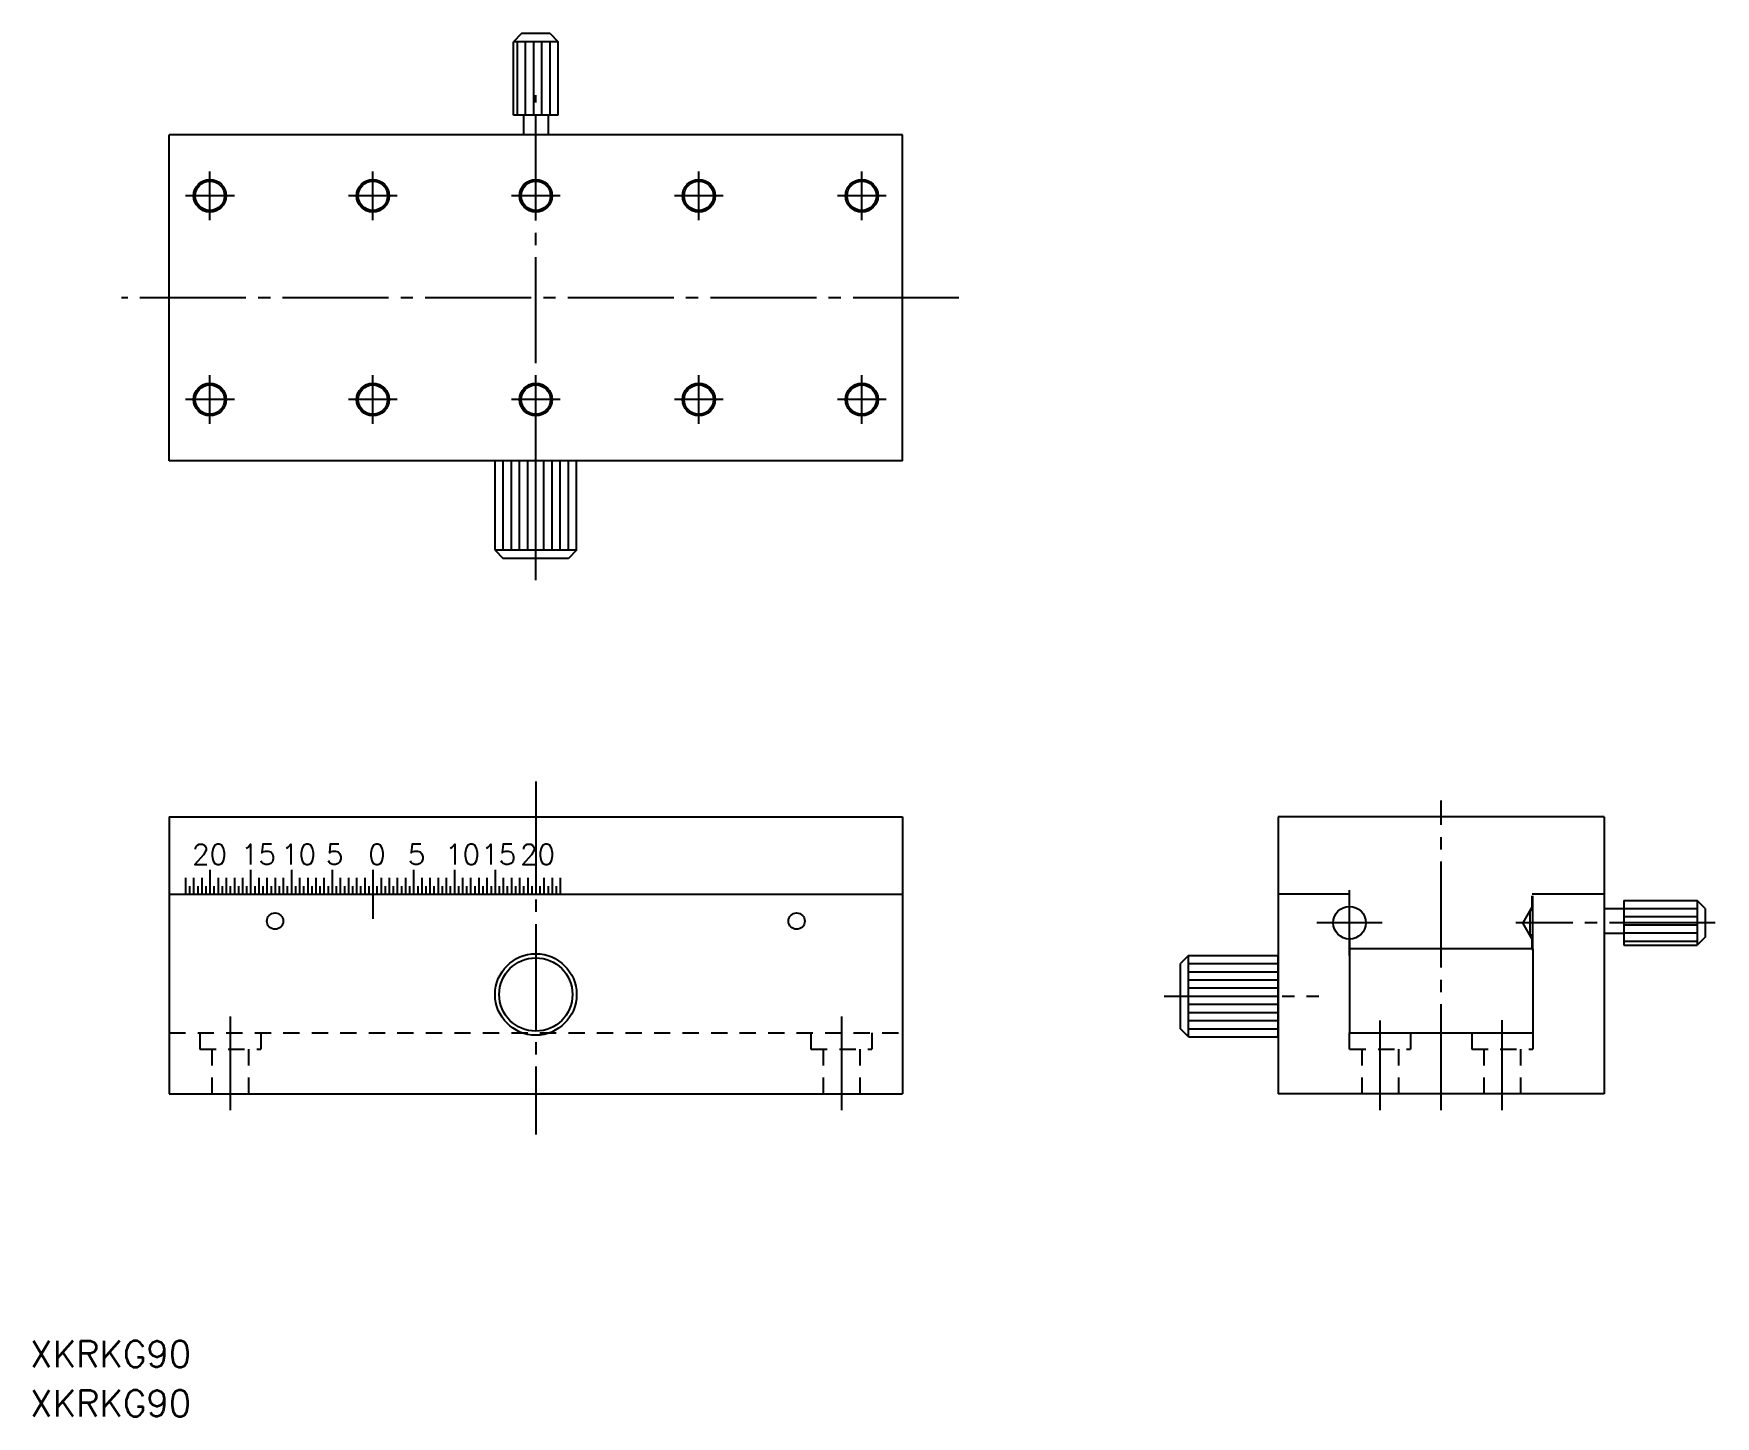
# Model space of a CAD drawing. Extents: x 76 to 283, y 80 to 250.
import ezdxf

# ---------------------------------------------------------------- set-up
doc = ezdxf.new("R2010")
doc.units = 0
doc.linetypes.add('CENTER', pattern=[17.5, 13, -1.5, 1.5, -1.5])
doc.linetypes.add('DASHED', pattern=[3.5, 2, -1.5])
doc.layers.get('0').update_dxf_attribs({"linetype": 'CONTINUOUS'})
doc.layers.add('CENTER', color=1, linetype='CENTER')
doc.styles.get("Standard").update_dxf_attribs({"font": 'txt.shx', "bigfont": '@extfont2.shx'})

# ---------------------------------------------------------------- blocks, each defined once
blk = doc.blocks.new('*U2')
at = {"color": 7, "linetype": 'CONTINUOUS'}
blk.add_text('XKRKG90', height=3.2, dxfattribs=at).set_placement((47.9, 144.48))
blk = doc.blocks.new('*U3')
at = {"color": 7, "linetype": 'CONTINUOUS'}
blk.add_text('XKRKG90', height=3.2, dxfattribs=at).set_placement((47.9, 138.43))

msp = doc.modelspace()

# ---------------------------------------------------------------- linework, layer by layer
at = {"color": 7, "linetype": 'CONTINUOUS'}
for p, q in [((136.04, 249.97), (135.04, 248.97)), ((139.54, 249.97), (136.04, 249.97)), ((139.54, 249.97), (140.54, 248.97)), ((135.04, 239.97), (135.04, 248.97)), ((140.54, 248.97), (135.04, 248.97)), ((140.54, 239.97), (140.54, 248.97)), ((140.54, 239.97), (135.04, 239.97)), ((136.29, 239.97), (136.29, 237.57)), ((139.29, 239.97), (139.29, 237.57)), ((92.79, 197.57), (92.79, 237.57)), ((182.79, 237.57), (92.79, 237.57)), ((182.79, 197.57), (182.79, 237.57)), ((182.79, 197.57), (92.79, 197.57)), ((142.79, 197.57), (132.79, 197.57)), ((132.79, 186.57), (132.79, 197.57)), ((142.79, 186.57), (142.79, 197.57)), ((142.79, 186.57), (132.79, 186.57)), ((132.79, 186.57), (133.79, 185.57)), ((142.79, 186.57), (141.79, 185.57)), ((141.79, 185.57), (133.79, 185.57)), ((92.79, 153.87), (182.79, 153.87)), ((92.79, 153.87), (92.79, 119.87)), ((92.79, 153.87), (92.79, 119.87)), ((182.79, 153.87), (182.79, 119.87)), ((268.89, 153.87), (228.89, 153.87)), ((228.89, 153.87), (228.89, 119.87)), ((268.89, 153.87), (268.89, 119.87)), ((92.79, 144.37), (182.79, 144.37)), ((237.64, 144.37), (228.89, 144.37)), ((237.64, 142.87), (237.64, 144.17)), ((260.04, 142.87), (258.89, 140.87)), ((268.89, 144.37), (260.04, 144.37)), ((260.04, 142.87), (260.04, 144.17)), ((260.14, 137.47), (260.14, 144.17)), ((271.29, 142.57), (268.89, 142.57)), ((271.29, 143.62), (271.29, 138.12)), ((271.29, 143.62), (280.29, 143.62)), ((280.29, 143.62), (280.29, 138.12)), ((281.29, 142.62), (280.29, 143.62)), ((281.29, 142.62), (281.29, 139.12)), ((260.04, 138.87), (258.89, 140.87)), ((260.14, 142.37), (259.76, 142.37)), ((259.76, 142.37), (259.76, 139.37)), ((237.64, 139.07), (237.64, 127.37)), ((260.14, 139.37), (259.76, 139.37)), ((260.04, 137.67), (260.04, 138.87)), ((271.29, 139.57), (268.89, 139.57)), ((281.29, 139.12), (280.29, 138.12)), ((217.89, 136.87), (216.89, 135.87)), ((217.89, 136.87), (228.89, 136.87)), ((217.89, 126.87), (217.89, 136.87)), ((228.89, 126.87), (228.89, 136.87)), ((260.04, 137.67), (237.64, 137.67)), ((260.14, 137.67), (260.14, 127.37)), ((271.29, 138.12), (280.29, 138.12)), ((216.89, 127.87), (216.89, 135.87)), ((217.89, 126.87), (216.89, 127.87)), ((217.89, 126.87), (228.89, 126.87)), ((237.64, 127.37), (260.14, 127.37)), ((92.79, 119.87), (182.79, 119.87)), ((268.89, 119.87), (228.89, 119.87))]:
    msp.add_line(p, q, dxfattribs=at)
at = {"color": 3, "linetype": 'CONTINUOUS'}
for p, q in [((135.54, 239.97), (135.54, 248.97)), ((136.54, 239.97), (136.54, 248.97)), ((137.54, 239.97), (137.54, 248.97)), ((138.54, 239.97), (138.54, 248.97)), ((139.54, 239.97), (139.54, 248.97)), ((133.79, 186.57), (133.79, 197.57)), ((134.79, 186.57), (134.79, 197.57)), ((135.79, 186.57), (135.79, 197.57)), ((136.79, 186.57), (136.79, 197.57)), ((137.79, 186.57), (137.79, 197.57)), ((138.79, 186.57), (138.79, 197.57)), ((139.79, 186.57), (139.79, 197.57)), ((140.79, 186.57), (140.79, 197.57)), ((141.79, 186.57), (141.79, 197.57)), ((97.79, 147.37), (97.79, 144.37)), ((102.79, 147.37), (102.79, 144.37)), ((107.79, 147.37), (107.79, 144.37)), ((112.79, 147.37), (112.79, 144.37)), ((117.79, 147.37), (117.79, 141.37)), ((122.79, 147.37), (122.79, 144.37)), ((127.79, 147.37), (127.79, 144.37)), ((132.79, 147.37), (132.79, 144.37)), ((137.79, 147.37), (137.79, 144.37)), ((94.79, 146.37), (94.79, 144.37)), ((95.29, 145.37), (95.29, 144.37)), ((95.79, 146.37), (95.79, 144.37)), ((96.29, 145.37), (96.29, 144.37)), ((96.79, 146.37), (96.79, 144.37)), ((97.29, 145.37), (97.29, 144.37)), ((98.29, 145.37), (98.29, 144.37)), ((98.79, 146.37), (98.79, 144.37)), ((99.29, 145.37), (99.29, 144.37)), ((99.79, 146.37), (99.79, 144.37)), ((100.29, 145.37), (100.29, 144.37)), ((100.79, 146.37), (100.79, 144.37)), ((101.29, 145.37), (101.29, 144.37)), ((101.79, 146.37), (101.79, 144.37)), ((102.29, 145.37), (102.29, 144.37)), ((103.29, 145.37), (103.29, 144.37)), ((103.79, 146.37), (103.79, 144.37)), ((104.29, 145.37), (104.29, 144.37)), ((104.79, 146.37), (104.79, 144.37)), ((105.29, 145.37), (105.29, 144.37)), ((105.79, 146.37), (105.79, 144.37)), ((106.29, 145.37), (106.29, 144.37)), ((106.79, 146.37), (106.79, 144.37)), ((107.29, 145.37), (107.29, 144.37)), ((108.29, 145.37), (108.29, 144.37)), ((108.79, 146.37), (108.79, 144.37)), ((109.29, 145.37), (109.29, 144.37)), ((109.79, 146.37), (109.79, 144.37)), ((110.29, 145.37), (110.29, 144.37)), ((110.79, 146.37), (110.79, 144.37)), ((111.29, 145.37), (111.29, 144.37)), ((111.79, 146.37), (111.79, 144.37)), ((112.29, 145.37), (112.29, 144.37)), ((113.29, 145.37), (113.29, 144.37)), ((113.79, 146.37), (113.79, 144.37)), ((114.29, 145.37), (114.29, 144.37)), ((114.79, 146.37), (114.79, 144.37)), ((115.29, 145.37), (115.29, 144.37)), ((115.79, 146.37), (115.79, 144.37)), ((116.29, 145.37), (116.29, 144.37)), ((116.79, 146.37), (116.79, 144.37)), ((117.29, 145.37), (117.29, 144.37)), ((118.29, 145.37), (118.29, 144.37)), ((118.79, 146.37), (118.79, 144.37)), ((119.29, 145.37), (119.29, 144.37)), ((119.79, 146.37), (119.79, 144.37)), ((120.29, 145.37), (120.29, 144.37)), ((120.79, 146.37), (120.79, 144.37)), ((121.29, 145.37), (121.29, 144.37)), ((121.79, 146.37), (121.79, 144.37)), ((122.29, 145.37), (122.29, 144.37)), ((123.29, 145.37), (123.29, 144.37)), ((123.79, 146.37), (123.79, 144.37)), ((124.29, 145.37), (124.29, 144.37)), ((124.79, 146.37), (124.79, 144.37)), ((125.29, 145.37), (125.29, 144.37)), ((125.79, 146.37), (125.79, 144.37)), ((126.29, 145.37), (126.29, 144.37)), ((126.79, 146.37), (126.79, 144.37)), ((127.29, 145.37), (127.29, 144.37)), ((128.29, 145.37), (128.29, 144.37)), ((128.79, 146.37), (128.79, 144.37)), ((129.29, 145.37), (129.29, 144.37)), ((129.79, 146.37), (129.79, 144.37)), ((130.29, 145.37), (130.29, 144.37)), ((130.79, 146.37), (130.79, 144.37)), ((131.29, 145.37), (131.29, 144.37)), ((131.79, 146.37), (131.79, 144.37)), ((132.29, 145.37), (132.29, 144.37)), ((133.29, 145.37), (133.29, 144.37)), ((133.79, 146.37), (133.79, 144.37)), ((134.29, 145.37), (134.29, 144.37)), ((134.79, 146.37), (134.79, 144.37)), ((135.29, 145.37), (135.29, 144.37)), ((135.79, 146.37), (135.79, 144.37)), ((136.29, 145.37), (136.29, 144.37)), ((136.79, 146.37), (136.79, 144.37)), ((137.29, 145.37), (137.29, 144.37)), ((138.29, 145.37), (138.29, 144.37)), ((138.79, 146.37), (138.79, 144.37)), ((139.29, 145.37), (139.29, 144.37)), ((139.79, 146.37), (139.79, 144.37)), ((140.29, 145.37), (140.29, 144.37)), ((140.79, 146.37), (140.79, 144.37)), ((271.29, 142.62), (280.29, 142.62)), ((271.29, 141.62), (280.29, 141.62)), ((271.29, 140.62), (280.29, 140.62)), ((271.29, 139.62), (280.29, 139.62)), ((271.29, 138.62), (280.29, 138.62)), ((217.89, 135.87), (228.89, 135.87)), ((217.89, 134.87), (228.89, 134.87)), ((217.89, 133.87), (228.89, 133.87)), ((217.89, 132.87), (228.89, 132.87)), ((217.89, 131.87), (228.89, 131.87)), ((217.89, 130.87), (228.89, 130.87)), ((217.89, 129.87), (228.89, 129.87)), ((217.89, 128.87), (228.89, 128.87)), ((217.89, 127.87), (228.89, 127.87))]:
    msp.add_line(p, q, dxfattribs=at)
at = {"color": 3, "linetype": 'DASHED'}
for p, q in [((92.79, 127.37), (182.79, 127.37)), ((96.54, 127.37), (96.54, 125.37)), ((104.04, 127.37), (104.04, 125.37)), ((171.54, 127.37), (171.54, 125.37)), ((179.04, 127.37), (179.04, 125.37)), ((237.64, 125.37), (237.64, 127.37)), ((245.14, 127.37), (245.14, 125.37)), ((252.64, 127.37), (252.64, 125.37)), ((260.14, 127.37), (260.14, 125.37)), ((96.54, 125.37), (104.04, 125.37)), ((98.04, 125.37), (98.04, 119.87)), ((102.54, 125.37), (102.54, 119.87)), ((171.54, 125.37), (179.04, 125.37)), ((173.04, 125.37), (173.04, 119.87)), ((177.54, 125.37), (177.54, 119.87)), ((237.64, 125.37), (245.14, 125.37)), ((239.14, 125.37), (239.14, 119.87)), ((243.64, 125.37), (243.64, 119.87)), ((252.64, 125.37), (260.14, 125.37)), ((254.14, 125.37), (254.14, 119.87)), ((258.64, 125.37), (258.64, 119.87))]:
    msp.add_line(p, q, dxfattribs=at)
at = {"color": 3, "linetype": 'CONTINUOUS'}
for centre in [(97.79, 230.07), (117.79, 230.07), (137.79, 230.07), (157.79, 230.07), (177.79, 230.07), (97.79, 205.07), (117.79, 205.07), (137.79, 205.07), (157.79, 205.07), (177.79, 205.07)]:
    msp.add_circle(centre, 2, dxfattribs=at)
at = {"color": 7, "linetype": 'CONTINUOUS'}
for centre, radius in [((97.79, 230.07), 1.8), ((117.79, 230.07), 1.8), ((137.79, 230.07), 1.8), ((157.79, 230.07), 1.8), ((177.79, 230.07), 1.8), ((97.79, 205.07), 1.8), ((117.79, 205.07), 1.8), ((137.79, 205.07), 1.8), ((157.79, 205.07), 1.8), ((177.79, 205.07), 1.8), ((237.64, 140.87), 2), ((105.79, 141.07), 1), ((169.79, 141.07), 1), ((137.79, 132.07), 5), ((137.79, 132.07), 4.5)]:
    msp.add_circle(centre, radius, dxfattribs=at)
at = {"layer": 'CENTER', "color": 1, "linetype": 'CENTER'}
for p, q in [((137.79, 192.02), (137.79, 242.41)), ((97.79, 227.07), (97.79, 233.07)), ((117.79, 227.07), (117.79, 233.07)), ((137.79, 227.07), (137.79, 233.07)), ((157.79, 227.07), (157.79, 233.07)), ((177.79, 227.07), (177.79, 233.07)), ((100.79, 230.07), (94.79, 230.07)), ((120.79, 230.07), (114.79, 230.07)), ((140.79, 230.07), (134.79, 230.07)), ((160.79, 230.07), (154.79, 230.07)), ((180.79, 230.07), (174.79, 230.07)), ((189.71, 217.57), (86.95, 217.57)), ((97.79, 202.07), (97.79, 208.07)), ((117.79, 202.07), (117.79, 208.07)), ((137.79, 202.07), (137.79, 208.07)), ((157.79, 202.07), (157.79, 208.07)), ((177.79, 202.07), (177.79, 208.07)), ((100.79, 205.07), (94.79, 205.07)), ((120.79, 205.07), (114.79, 205.07)), ((140.79, 205.07), (134.79, 205.07)), ((160.79, 205.07), (154.79, 205.07)), ((180.79, 205.07), (174.79, 205.07)), ((137.79, 182.91), (137.79, 202.57)), ((137.79, 158.22), (137.79, 114.91)), ((248.89, 117.87), (248.89, 155.87)), ((237.64, 136.87), (237.64, 144.87)), ((241.64, 140.87), (233.64, 140.87)), ((282.53, 140.87), (258.04, 140.87)), ((214.88, 131.87), (233.89, 131.87)), ((100.29, 129.37), (100.29, 117.87)), ((175.29, 129.37), (175.29, 117.87)), ((241.39, 117.87), (241.39, 128.9)), ((256.39, 117.87), (256.39, 128.94))]:
    msp.add_line(p, q, dxfattribs=at)

# ---------------------------------------------------------------- block references
at = {"color": 7, "linetype": 'CONTINUOUS'}
for name in ['*U2', '*U3']:
    msp.add_blockref(name, (27.84, -58.12), dxfattribs=at)

# ---------------------------------------------------------------- texts
at = {"color": 3, "linetype": 'CONTINUOUS'}
for s, p in [('20', (95.61, 148.01)), ('15', (101.61, 148.01)), ('10', (106.54, 148.01)), ('5', (112.02, 148.01)), ('0', (117.22, 148.01)), ('5', (122.08, 148.01)), ('10', (126.67, 148.01)), ('15', (131.09, 148.01)), ('20', (135.87, 148.01))]:
    msp.add_text(s, height=2.5, dxfattribs=at).set_placement(p)

doc.saveas('drawing.dxf')
